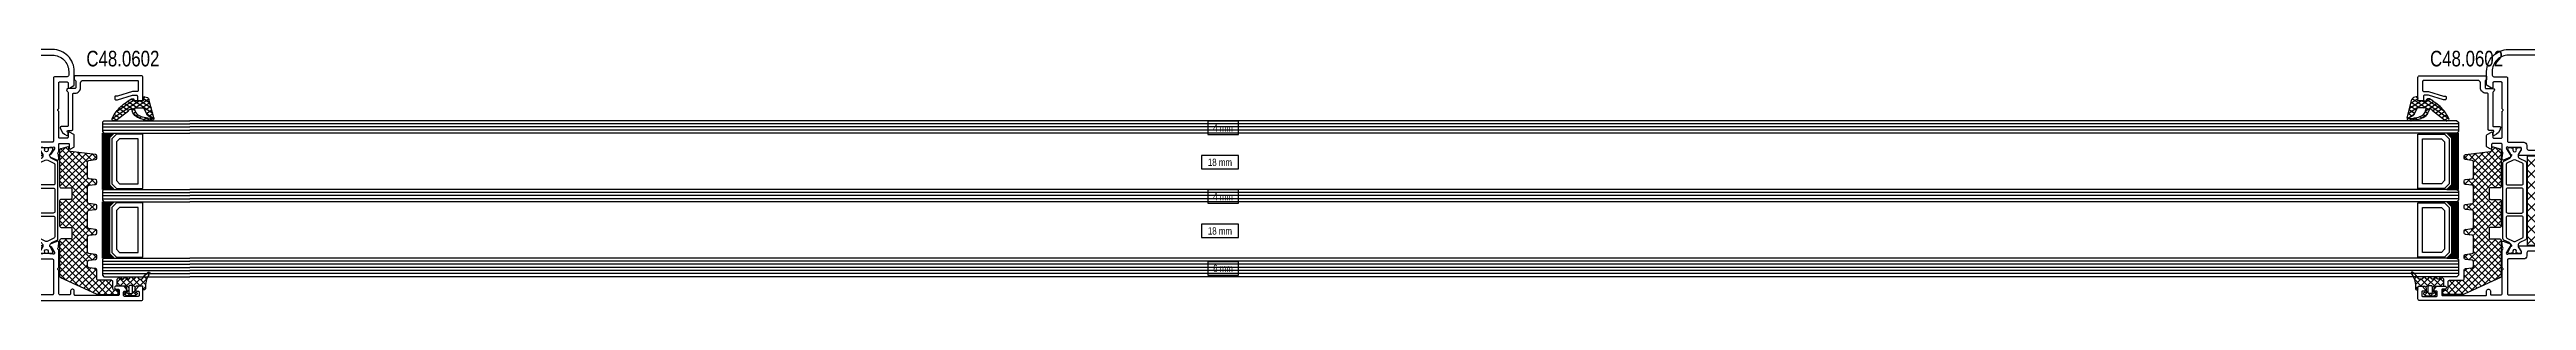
# Model space of a CAD drawing. Header units: millimetres. Extents: x -83618 to -12593, y -3271 to 55593.
# Drawn here: x -18281 to -17487, y -3264 to -3184 of the extents above; entities that cross this region are included whole.
import ezdxf
from ezdxf.enums import TextEntityAlignment as Align

# ---------------------------------------------------------------- set-up
doc = ezdxf.new("R2010")
doc.units = ezdxf.units.MM
doc.styles.add('ORGADATA', font='arial.ttf', dxfattribs={"oblique": 1})

# ---------------------------------------------------------------- blocks, each defined once
blk = doc.blocks.new('*U13')
at = {"color": 7, "linetype": 'Continuous'}
for p, q in [((3450.73484, 1821.648558), (3460.673223, 1831.586941)), ((3450.73484, 1825.184092), (3457.137689, 1831.586941)), ((3450.73484, 1828.719626), (3453.602155, 1831.586941)), ((3450.73484, 1828.237455), (3460.673223, 1818.299072)), ((3450.920888, 1818.299072), (3464.208757, 1831.586941)), ((3450.920888, 1831.586941), (3464.208757, 1818.299072)), ((3454.456422, 1818.299072), (3467.744291, 1831.586941)), ((3454.456422, 1831.586941), (3467.744291, 1818.299072)), ((3457.991956, 1818.299072), (3471.279825, 1831.586941)), ((3457.991956, 1831.586941), (3471.279825, 1818.299072)), ((3461.52749, 1818.299072), (3474.815359, 1831.586941)), ((3461.52749, 1831.586941), (3474.815359, 1818.299072)), ((3465.063024, 1818.299072), (3478.350893, 1831.586941)), ((3465.063024, 1831.586941), (3478.350893, 1818.299072)), ((3468.598558, 1831.586941), (3479.205159, 1820.98034)), ((3468.598558, 1818.299072), (3479.205159, 1828.905674)), ((3472.134091, 1831.586941), (3479.205159, 1824.515873)), ((3475.669625, 1831.586941), (3479.205159, 1828.051407)), ((3450.73484, 1824.701922), (3457.137689, 1818.299072)), ((3450.73484, 1821.166388), (3453.602155, 1818.299072)), ((3472.134091, 1818.299072), (3479.205159, 1825.37014)), ((3475.669625, 1818.299072), (3479.205159, 1821.834606)), ((3479.198088, 1818.292001), (3479.21223, 1818.306143))]:
    blk.add_line(p, q, dxfattribs=at)
blk = doc.blocks.new('ATN-W72-0202', base_point=(3432.97, 1788.53))
at = {"color": 1, "linetype": 'Continuous'}
for points in [[(3432.97, 1822.53), (3432.97, 1866.03, -0.414214), (3433.47, 1866.53), (3437.07, 1866.53, -0.414214), (3437.57, 1866.03), (3437.57, 1865.45517, -0.214783), (3437.401389, 1865.080762), (3436.468833, 1864.255355, -0.646385), (3435.97, 1864.48), (3435.97, 1865.03, 0.414269), (3435.669943, 1865.33), (3434.57, 1865.33, 0.414269), (3434.27, 1865.029943), (3434.27, 1860.63, 0.414214), (3434.57, 1860.33), (3435.67, 1860.33, 0.414246), (3435.97, 1860.630034), (3435.97, 1861.18, -0.64643), (3436.468862, 1861.40462), (3437.401389, 1860.579238, -0.214792), (3437.57, 1860.204812), (3437.57, 1857.93, -1.000041), (3436.57, 1857.930041), (3436.57, 1858.63, 0.414214), (3436.27, 1858.93), (3434.87, 1858.93, 0.414214), (3434.57, 1858.63), (3434.57, 1844.83, 0.414214), (3434.87, 1844.53), (3436.07, 1844.53, -0.414226), (3436.57, 1844.029979), (3436.57, 1843.83, -0.414233), (3436.069966, 1843.33), (3435.07, 1843.33, 0.414238), (3434.77, 1843.029975), (3434.77, 1840.03, 0.414222), (3435.270014, 1839.53), (3442.604315, 1839.53, -0.198912), (3442.745736, 1839.471421), (3442.928579, 1839.288579, 0.414294), (3443.21146, 1839.288618), (3443.394264, 1839.471421, -0.198949), (3443.535714, 1839.53), (3449.175222, 1839.53, 0.385731), (3449.914778, 1839.329331, -0.264652), (3450.160742, 1839.49543), (3451.651772, 1839.60974, -0.548668), (3451.955477, 1839.204945), (3451.120032, 1836.984158, -0.176365), (3450.986403, 1836.828362), (3450.538005, 1836.575867, -0.57735), (3450.239884, 1836.752287), (3450.241746, 1836.925482, 0.268018), (3450.14357, 1837.099779), (3448.377364, 1838.144974, 0.065553), (3448.305325, 1838.175724), (3448.150756, 1838.218926, 0.6885), (3447.81719, 1837.768485, -0.174289), (3447.97, 1837.482786), (3447.97, 1833.63, 0.41423), (3448.270017, 1833.33), (3448.485923, 1833.33, 0.06843), (3448.566895, 1833.341134, 0.06843), (3448.641856, 1833.373709), (3450.166061, 1834.30087, -0.585007), (3450.47, 1834.13), (3450.47, 1818.53, -0.585049), (3450.16604, 1818.359143), (3448.641831, 1819.286306, 0.137524), (3448.485871, 1819.33), (3448.27, 1819.33, 0.414284), (3447.97, 1819.029927), (3447.97, 1815.177214, -0.220161), (3447.810446, 1814.880438, 0.688567), (3448.16322, 1814.444851), (3448.315736, 1814.49468, 0.065609), (3448.386433, 1814.528553), (3450.105795, 1815.64909, 0.267949), (3450.196303, 1815.827438), (3450.186958, 1816.000391, -0.57738), (3450.477192, 1816.189522), (3450.936107, 1815.956631, -0.176327), (3451.076304, 1815.806775), (3452.006965, 1813.624128, -0.548664), (3451.72098, 1813.206629), (3450.226443, 1813.256391, -0.264651), (3449.973531, 1813.411705, 0.421506), (3449.175222, 1813.13), (3448.17, 1813.13, 0.414278), (3447.97, 1812.929956), (3447.97, 1812.53, -0.414254), (3447.769973, 1812.33), (3447.37, 1812.33, -0.414242), (3447.17, 1812.53002), (3447.17, 1812.93, 0.414214), (3446.97, 1813.13), (3443.577107, 1813.13, -0.198938), (3443.364954, 1813.217889), (3443.211421, 1813.371421, 0.414274), (3442.928549, 1813.371392), (3442.775025, 1813.217868, -0.198912), (3442.562893, 1813.13), (3439.27, 1813.13, -0.414222), (3438.27, 1814.130029), (3438.27, 1821.23, 0.414232), (3437.969981, 1821.53), (3433.97, 1821.53, -0.414223), (3432.97, 1822.53)], [(3513.37, 1837.53), (3513.37, 1789.03, -0.414233), (3512.869966, 1788.53), (3509.17, 1788.53, -0.414248), (3508.67, 1789.030059), (3508.67, 1789.60483, -0.214804), (3508.838642, 1789.979265), (3509.771167, 1790.804645, -0.646406), (3510.27, 1790.579982), (3510.27, 1790.03, 0.414214), (3510.57, 1789.73), (3511.67, 1789.73, 0.414214), (3511.97, 1790.03), (3511.97, 1794.43, 0.414214), (3511.67, 1794.73), (3510.57, 1794.73, 0.414256), (3510.27, 1794.429957), (3510.27, 1793.88, -0.646401), (3509.771156, 1793.655364), (3508.838611, 1794.480762, -0.214804), (3508.67, 1794.855212), (3508.67, 1797.13, -1.000018), (3509.67, 1797.129982), (3509.67, 1796.43, 0.41423), (3509.970017, 1796.13), (3511.37, 1796.13, 0.414214), (3511.67, 1796.43), (3511.67, 1810.03, 0.414214), (3511.17, 1810.53), (3507.07, 1810.53, 0.414214), (3506.77, 1810.23), (3506.77, 1806.33, -0.414263), (3506.469949, 1806.03), (3502.944942, 1806.03, -0.359071), (3502.650447, 1806.272793), (3502.475512, 1807.172757, -0.471658), (3502.770027, 1807.53), (3504.67, 1807.53, 0.414246), (3504.97, 1807.830033), (3504.97, 1810.23, 0.414244), (3504.669969, 1810.53), (3500.97, 1810.53, -0.414225), (3500.47, 1811.030019), (3500.47, 1812.83, 0.414248), (3500.169965, 1813.13), (3495.135685, 1813.13, -0.198944), (3494.994247, 1813.188596), (3494.811421, 1813.371421, 0.414284), (3494.528545, 1813.371387), (3494.345736, 1813.188579, -0.198912), (3494.204315, 1813.13), (3489.77, 1813.13, 0.41425), (3489.47, 1812.829963), (3489.47, 1811.03, -0.414214), (3488.97, 1810.53), (3485.27, 1810.53, 0.414239), (3484.97, 1810.229974), (3484.97, 1807.83, 0.414214), (3485.27, 1807.53), (3487.17, 1807.53, -0.471685), (3487.464478, 1807.172705), (3487.289546, 1806.272757, -0.359037), (3486.995058, 1806.03), (3483.57, 1806.03, -0.414214), (3483.27, 1806.33), (3483.27, 1812.83, 0.414231), (3482.969982, 1813.13), (3480.764778, 1813.13, 0.367525), (3479.994462, 1813.372174, -0.264651), (3479.744854, 1813.211604), (3478.251645, 1813.130586, -0.548619), (3477.95703, 1813.542014), (3478.841829, 1815.743652, -0.17635), (3478.978885, 1815.89642), (3479.43282, 1816.138856, -0.577416), (3479.726929, 1815.955789), (3479.721205, 1815.782719, 0.267949), (3479.815425, 1815.606303), (3481.557916, 1814.521937, 0.065606), (3481.629312, 1814.489569), (3481.782818, 1814.442947, 0.68856), (3482.126325, 1814.885877), (3482.07, 1814.953607, -0.213422), (3481.97, 1815.177214), (3481.97, 1819.03, 0.414268), (3481.669945, 1819.33), (3481.454077, 1819.33, 0.137513), (3481.298136, 1819.286285), (3479.773939, 1818.35913, -0.585007), (3479.47, 1818.53), (3479.47, 1834.13, -0.585007), (3479.773939, 1834.30087), (3481.298169, 1833.373694, 0.137531), (3481.454137, 1833.33), (3481.67, 1833.33, 0.414246), (3481.97, 1833.630033), (3481.97, 1837.482786, -0.213422), (3482.07, 1837.706393), (3482.125601, 1837.772939, 0.688557), (3481.784149, 1838.217454), (3481.630394, 1838.171559, 0.065557), (3481.558902, 1838.139547), (3479.811252, 1837.063546, 0.267949), (3479.716189, 1836.887583), (3479.721085, 1836.714447, -0.57735), (3479.426102, 1836.53283), (3478.973309, 1836.77745, -0.176338), (3478.837005, 1836.930872), (3477.962763, 1839.136709, -0.548662), (3478.259385, 1839.546719), (3479.752149, 1839.458555, -0.264675), (3480.000998, 1839.296767, 0.199477), (3480.764804, 1839.529992), (3482.97, 1839.53, 0.414248), (3483.27, 1839.830035), (3483.27, 1842.63, 0.414214), (3482.97, 1842.93), (3481.77, 1842.93, -0.577364), (3481.510199, 1843.380011), (3482.087543, 1844.38, -0.267981), (3482.347386, 1844.53), (3485.86171, 1844.53, -0.267963), (3486.121525, 1844.379987), (3486.929808, 1842.98, -0.577377), (3486.669976, 1842.53), (3485.27, 1842.53, 0.414225), (3484.97, 1842.229989), (3484.97, 1839.83, 0.414224), (3485.27001, 1839.53), (3493.504315, 1839.53, -0.198912), (3493.645736, 1839.471421), (3493.828579, 1839.288579, 0.414251), (3494.111439, 1839.288597), (3494.294264, 1839.471421, -0.198958), (3494.435721, 1839.53), (3502.67, 1839.53, 0.414246), (3502.97, 1839.830034), (3502.97, 1842.23, 0.414214), (3502.67, 1842.53), (3501.27, 1842.53, -0.57735), (3501.010192, 1842.98), (3501.818483, 1844.38, -0.267949), (3502.07829, 1844.53), (3506.37, 1844.53, -0.414214), (3513.37, 1837.53)], [(3484.97, 1814.329974), (3484.97, 1812.53, 0.414214), (3485.27, 1812.23), (3487.67, 1812.23, 0.414233), (3487.97, 1812.53002), (3487.97, 1814.33, -0.41423), (3488.470028, 1814.83), (3501.47, 1814.83, -0.41423), (3501.97, 1814.329973), (3501.97, 1812.53, 0.414244), (3502.270031, 1812.23), (3511.27, 1812.23, 0.414246), (3511.57, 1812.530033), (3511.57, 1837.53, 0.414214), (3506.37, 1842.73), (3505.17, 1842.73, 0.414214), (3504.67, 1842.23), (3504.67, 1838.33, -0.414214), (3504.17, 1837.83), (3483.97, 1837.83, 0.414214), (3483.67, 1837.53), (3483.67, 1832.63, -0.414221), (3482.669973, 1831.63), (3481.67, 1831.63, 0.414214), (3481.17, 1831.13), (3481.17, 1821.53, 0.414214), (3481.67, 1821.03), (3482.67, 1821.03, -0.414224), (3483.67, 1820.029964), (3483.67, 1815.13, 0.414214), (3483.97, 1814.83), (3484.47, 1814.83, -0.414229), (3484.97, 1814.329974)], [(3448.623549, 1831.483557, 0.198915), (3448.269989, 1831.63), (3447.27, 1831.63, -0.414214), (3446.27, 1832.63), (3446.27, 1837.53, 0.414246), (3445.969967, 1837.83), (3435.07, 1837.83, 0.414234), (3434.77, 1837.529979), (3434.77, 1823.43, 0.414214), (3435.07, 1823.13), (3438.87, 1823.13, -0.414214), (3439.87, 1822.13), (3439.87, 1815.13, 0.414214), (3440.17, 1814.83), (3445.97, 1814.83, 0.414214), (3446.27, 1815.13), (3446.27, 1820.03, -0.414214), (3447.27, 1821.03), (3448.27, 1821.03, 0.414214), (3448.77, 1821.53), (3448.77, 1831.13, 0.198915), (3448.623549, 1831.483557)]]:
    blk.add_lwpolyline(points, format="xyb", close=True, dxfattribs=at)
at = {"color": 4, "linetype": 'Continuous'}
for points in [[(3452.779172, 1839.286941), (3477.163207, 1839.286941, -0.286745), (3477.612604, 1839.006127), (3478.445435, 1837.29857, 0.286762), (3479.344292, 1836.736941), (3479.585357, 1836.736941, 0.131652), (3479.735357, 1836.777134), (3481.264779, 1837.660146, -0.131696), (3481.364814, 1837.686941), (3481.57119, 1837.686941, -0.414275), (3481.97119, 1837.286857), (3481.97119, 1836.786941, -0.414248), (3481.871178, 1836.686941), (3481.87119, 1836.311941, -0.414254), (3481.671162, 1836.111941), (3481.559383, 1836.111941, -0.109552), (3481.474835, 1836.130691, 1.569922), (3481.474835, 1835.043191, -0.109552), (3481.559383, 1835.061941), (3481.67119, 1835.061941, -0.414289), (3481.87119, 1834.86189), (3481.87119, 1834.486941, -0.414257), (3481.97119, 1834.386926), (3481.97119, 1833.886941, -0.414214), (3481.57119, 1833.486941), (3481.364779, 1833.486941, -0.131669), (3481.264769, 1833.513742), (3479.735357, 1834.396749, 0.13168), (3479.585324, 1834.436941), (3479.346059, 1834.436941, 0.286749), (3478.447259, 1833.875301), (3477.565661, 1832.067756, -0.286745), (3477.116264, 1831.786941), (3452.826116, 1831.786941, -0.286758), (3452.376708, 1832.067777), (3451.495114, 1833.875312, 0.286755), (3450.596285, 1834.436941), (3450.357023, 1834.436941, 0.131652), (3450.207023, 1834.396749), (3448.6776, 1833.513736, -0.131678), (3448.57758, 1833.486941), (3448.37119, 1833.486941, -0.414238), (3447.97119, 1833.886975), (3447.97119, 1834.386941, -0.414244), (3448.0712, 1834.486941), (3448.07119, 1834.861941, -0.41428), (3448.271235, 1835.061941), (3448.382996, 1835.061941, -0.109621), (3448.467593, 1835.043168, 1.569922), (3448.467495, 1836.130668, -0.109552), (3448.382942, 1836.111941), (3448.27119, 1836.111941, -0.414259), (3448.07119, 1836.311972), (3448.07119, 1836.686941, -0.198933), (3448.000473, 1836.716236, -0.198933), (3447.97119, 1836.786957), (3447.97119, 1837.286941, -0.414259), (3448.371251, 1837.686941), (3448.5776, 1837.686941, -0.131652), (3448.6776, 1837.660146), (3450.207023, 1836.777134, 0.131696), (3450.357075, 1836.736941), (3450.59815, 1836.736941, 0.286761), (3451.49697, 1837.298623), (3452.329775, 1839.006127, -0.286745), (3452.779172, 1839.286941)], [(3451.886416, 1835.585065, 0.113936), (3451.987622, 1835.146694), (3453.001581, 1833.067769, 0.286753), (3453.450985, 1832.786941), (3459.47119, 1832.786941, 0.414214), (3459.97119, 1833.286941), (3459.97119, 1837.786927, 0.414222), (3459.47119, 1838.286941), (3453.404077, 1838.286941, 0.286765), (3452.954645, 1838.006127), (3451.987622, 1836.023436, 0.113936), (3451.886416, 1835.585065)], [(3468.97119, 1833.286962), (3468.97119, 1837.786941, 0.414226), (3468.471168, 1838.286941), (3461.47119, 1838.286941, 0.414214), (3460.97119, 1837.786941), (3460.97119, 1833.286941, 0.414232), (3461.471222, 1832.786941), (3468.47119, 1832.786941, 0.414226), (3468.97119, 1833.286962)], [(3470.117636, 1838.140495, 0.098491), (3470.00925, 1837.978283, 0.098491), (3469.97119, 1837.786941), (3469.97119, 1833.286941, 0.414214), (3470.47119, 1832.786941), (3476.491376, 1832.786941, 0.286755), (3476.940791, 1833.067756), (3477.954757, 1835.146694, 0.230868), (3477.954757, 1836.023436), (3476.987743, 1838.00611, 0.286756), (3476.538337, 1838.286941), (3470.47119, 1838.286941, 0.198912), (3470.117636, 1838.140495)], [(3475.32, 1806.899072), (3462.631977, 1806.899072, -0.026186), (3462.579713, 1806.901811), (3456.813207, 1807.507895, -0.185339), (3455.855282, 1807.995982, -0.185339), (3455.47, 1808.999678), (3455.47, 1812.449072, 0.414229), (3454.469947, 1813.449072), (3453.700525, 1813.449072, -0.244698), (3452.881373, 1813.875496), (3451.543721, 1815.78586, 0.244704), (3451.134135, 1815.999072), (3450.276217, 1815.999072), (3448.700384, 1815.089265, -0.131652), (3448.550384, 1815.049072), (3448.37, 1815.049072, -0.414229), (3447.97, 1815.449093), (3447.97, 1816.049072), (3448.07, 1816.049072), (3448.07, 1816.474072, -0.608223), (3448.306541, 1816.59659, -0.272996), (3448.458466, 1816.609072, 1.595433), (3448.458466, 1817.689072, -0.272995), (3448.306541, 1817.701554, -0.608287), (3448.07, 1817.8241), (3448.07, 1818.249072), (3447.97, 1818.249072), (3447.97, 1818.849072, -0.414235), (3448.370028, 1819.249072), (3448.550384, 1819.249072, -0.131652), (3448.700384, 1819.20888), (3450.593205, 1818.11606, 0.131652), (3450.843205, 1818.049072), (3479.096795, 1818.049072, 0.131652), (3479.346795, 1818.11606), (3481.239615, 1819.20888, -0.131693), (3481.389663, 1819.249072), (3481.57, 1819.249072, -0.414238), (3481.97, 1818.849038), (3481.97, 1818.249072), (3481.87, 1818.249072), (3481.87, 1817.824072, -0.608223), (3481.633458, 1817.701554, -0.272995), (3481.481534, 1817.689072, 1.595433), (3481.481534, 1816.609072, -0.272995), (3481.633458, 1816.59659, -0.608289), (3481.87, 1816.474044), (3481.87, 1816.049072), (3481.97, 1816.049072), (3481.97, 1815.449072, -0.414235), (3481.569971, 1815.049072), (3481.389615, 1815.049072, -0.131701), (3481.239565, 1815.089293), (3479.663782, 1815.999072), (3478.805854, 1815.999072, 0.244721), (3478.396254, 1815.785826), (3476.910424, 1813.663841, 0.153915), (3476.82, 1813.377052), (3476.82, 1808.399072, -0.414218), (3475.32, 1806.899072)], [(3455.884198, 1813.863301, -0.198915), (3456.47, 1812.449072), (3456.47, 1808.999678, 0.383864), (3456.917735, 1808.502417), (3462.658181, 1807.899072), (3463.07, 1807.899072, 0.414214), (3464.57, 1809.399072), (3464.57, 1815.549072, 0.414214), (3463.07, 1817.049072), (3454.246696, 1817.049072, 0.043664), (3454.073037, 1817.033878), (3453.676304, 1816.963923, 0.548619), (3453.0308, 1815.405539), (3453.40194, 1814.875496, 0.244709), (3454.22113, 1814.449072), (3454.47, 1814.449072, -0.198915), (3455.884198, 1813.863301)], [(3475.780474, 1817.045266, 0.021824), (3475.693303, 1817.049072), (3466.870027, 1817.049072, 0.414219), (3465.37, 1815.549072), (3465.37, 1809.399072, 0.414214), (3466.87, 1807.899072), (3475.32, 1807.899072, 0.414214), (3475.82, 1808.399072), (3475.82, 1813.377019, -0.15392), (3476.091272, 1814.237417), (3476.909159, 1815.405482, 0.548641), (3476.263695, 1816.963923), (3475.866982, 1817.033875, 0.021824), (3475.780474, 1817.045266)]]:
    blk.add_lwpolyline(points, format="xyb", close=True, dxfattribs=at)
at = {"color": 7, "linetype": 'Continuous'}
blk.add_lwpolyline([(3479.205159, 1831.586941), (3450.73484, 1831.586941), (3450.73484, 1818.299072), (3479.205159, 1818.299072), (3479.205159, 1831.586941)], close=True, dxfattribs=at)
at = {"color": 7}
blk.add_blockref('*U13', (0, 0), dxfattribs=at)
blk = doc.blocks.new('*U20')
at = {"color": 3, "linetype": 'Continuous'}
for p, q in [((2413.38, 1118.497931), (2413.732069, 1118.85)), ((2413.38, 1116.37661), (2414.78, 1117.77661)), ((2413.38, 1117.372632), (2417.966, 1112.786632)), ((2413.38, 1114.25529), (2416.24871, 1117.124)), ((2413.38, 1115.251312), (2428.581312, 1100.05)), ((2413.38, 1113.129991), (2426.459991, 1100.05)), ((2413.419168, 1112.173138), (2417.95817, 1116.71214)), ((2414.023952, 1118.85), (2414.78, 1118.093952)), ((2414.051322, 1110.683971), (2417.966, 1114.598649)), ((2414.725933, 1109.237262), (2417.966, 1112.477329)), ((2415.400545, 1107.790553), (2419.559991, 1111.95)), ((2415.749952, 1117.124), (2417.966, 1114.907952)), ((2416.075156, 1106.343844), (2421.542456, 1111.811144)), ((2418.802632, 1111.95), (2430.702142, 1100.05049)), ((2420.923952, 1111.95), (2421.738627, 1111.135325)), ((2424.50886, 1110.534907), (2425.901513, 1111.927561)), ((2425.166593, 1111.95), (2426.336687, 1110.779906)), ((2432.443416, 1109.984182), (2434.176241, 1111.717008)), ((2433.651875, 1111.95), (2434.271239, 1111.330635)), ((2440.377972, 1109.433457), (2442.271742, 1111.327227)), ((2440.607099, 1111.358737), (2442.49237, 1109.473466)), ((2448.599089, 1111.290613), (2449.258476, 1111.95)), ((2448.712967, 1111.73815), (2450.426922, 1110.024195)), ((2456.533645, 1110.739888), (2457.743758, 1111.95)), ((2457.001145, 1111.935253), (2458.361474, 1110.574924)), ((2414.354178, 1110.034493), (2424.338671, 1100.05)), ((2416.207658, 1106.059693), (2422.217351, 1100.05)), ((2416.749767, 1104.897135), (2421.874129, 1110.021497)), ((2417.424379, 1103.450426), (2422.923952, 1108.95)), ((2418.09899, 1102.003718), (2426.39396, 1110.298687)), ((2418.773602, 1100.557009), (2427.166593, 1108.95)), ((2420.387913, 1100.05), (2429.287913, 1108.95)), ((2422.509234, 1100.05), (2431.409234, 1108.95)), ((2423.921864, 1108.952088), (2431.18, 1101.693952)), ((2424.503702, 1110.491571), (2431.26556, 1103.729713)), ((2424.630554, 1100.05), (2434.445661, 1109.865106)), ((2426.751875, 1100.05), (2435.651875, 1108.95)), ((2428.166593, 1108.95), (2433.166593, 1103.95)), ((2430.287913, 1108.95), (2439.187913, 1100.05)), ((2432.245945, 1109.113289), (2441.309234, 1100.05)), ((2432.5554, 1110.925154), (2443.428223, 1100.052331)), ((2432.773195, 1103.95), (2437.773195, 1108.95)), ((2434.740736, 1103.796221), (2439.894855, 1108.95034)), ((2434.88, 1101.814164), (2442.497361, 1109.431526)), ((2435.253439, 1100.066283), (2444.137156, 1108.95)), ((2436.651875, 1108.95), (2443.88, 1101.721875)), ((2437.358476, 1100.05), (2446.258476, 1108.95)), ((2438.773195, 1108.95), (2443.9771, 1103.746094)), ((2439.479797, 1100.05), (2450.323443, 1110.893647)), ((2440.381491, 1109.463024), (2445.894515, 1103.95)), ((2443.015836, 1108.95), (2451.915836, 1100.05)), ((2445.137156, 1108.95), (2454.037156, 1100.05)), ((2445.501117, 1103.95), (2450.646402, 1109.095285)), ((2447.258476, 1108.95), (2456.158476, 1100.05)), ((2447.454135, 1103.781697), (2452.622437, 1108.95)), ((2447.58, 1101.786242), (2454.743758, 1108.95)), ((2447.976011, 1100.060933), (2458.375144, 1110.460066)), ((2448.433189, 1109.896607), (2458.279797, 1100.05)), ((2450.086398, 1100.05), (2458.600763, 1108.564365)), ((2451.501117, 1108.95), (2460.067841, 1100.383276)), ((2452.207719, 1100.05), (2458.826382, 1106.668663)), ((2453.622437, 1108.95), (2459.26246, 1103.309978)), ((2454.329039, 1100.05), (2459.052001, 1104.772962)), ((2455.743758, 1108.95), (2458.934631, 1105.759126)), ((2456.484887, 1110.330191), (2458.648053, 1108.167025)), ((2418.061138, 1102.084893), (2420.09603, 1100.05)), ((2428.873195, 1100.05), (2431.18, 1102.356805)), ((2434.88, 1102.236593), (2437.066593, 1100.05)), ((2441.601117, 1100.05), (2443.88, 1102.328883)), ((2447.58, 1102.264515), (2449.794515, 1100.05)), ((2456.450359, 1100.05), (2459.494865, 1103.094506)), ((2458.57168, 1100.05), (2460.495645, 1101.973965)), ((2459.461059, 1103.111378), (2460.517375, 1102.055062))]:
    blk.add_line(p, q, dxfattribs=at)
blk = doc.blocks.new('ATN-W72-0911', base_point=(2413.38, 1100.05))
at = {"color": 3, "linetype": 'Continuous'}
blk.add_lwpolyline([(2433.753492, 1111.95, -0.379935), (2434.25, 1111.509091), (2434.502098, 1109.390909, 0.379928), (2434.998594, 1108.95), (2439.876413, 1108.95, 0.37993), (2440.372909, 1109.390912), (2440.624992, 1111.509088, -0.37993), (2441.121488, 1111.95), (2441.753602, 1111.95, -0.379928), (2442.250098, 1111.509091), (2442.502195, 1109.390909, 0.379928), (2442.998691, 1108.95), (2447.876511, 1108.95, 0.37993), (2448.373007, 1109.390912), (2448.625089, 1111.509088, -0.379948), (2449.121618, 1111.95), (2449.753699, 1111.95, -0.37994), (2450.250198, 1111.50907), (2450.502293, 1109.390909, 0.379945), (2450.998818, 1108.95), (2455.876608, 1108.95, 0.379937), (2456.373106, 1109.390925), (2456.625187, 1111.509088, -0.379944), (2457.121708, 1111.95), (2457.753797, 1111.95, -0.379945), (2458.250297, 1111.509062), (2459.204586, 1103.490909, 0.379935), (2459.701093, 1103.05), (2460.393, 1103.05, -0.493178), (2460.68277, 1102.672324), (2460.079419, 1100.42059, -0.339454), (2459.596457, 1100.05), (2448.08, 1100.05, -0.414226), (2447.58, 1100.550021), (2447.58, 1103.45, 0.414214), (2447.08, 1103.95), (2444.38, 1103.95, 0.414223), (2443.88, 1103.449984), (2443.88, 1100.55, -0.414214), (2443.38, 1100.05), (2435.38, 1100.05, -0.414223), (2434.88, 1100.550015), (2434.88, 1103.45, 0.41424), (2434.379954, 1103.95), (2431.68, 1103.95, 0.414232), (2431.18, 1103.449968), (2431.18, 1100.55, -0.414214), (2430.68, 1100.05), (2419.328559, 1100.05, -0.291473), (2418.875405, 1100.338691), (2413.567384, 1111.721778, -0.10952), (2413.38, 1112.567034), (2413.38, 1118.55, -0.414267), (2413.680054, 1118.85), (2414.48, 1118.85, -0.414227), (2414.78, 1118.549987), (2414.78, 1117.624, 0.414214), (2415.28, 1117.124), (2417.466, 1117.124, -0.414214), (2417.966, 1116.624), (2417.966, 1112.45, 0.414238), (2418.466041, 1111.95), (2421.196659, 1111.95, -0.3792), (2421.693003, 1111.510355), (2421.951, 1109.389618, 0.379193), (2422.447356, 1108.95), (2423.876217, 1108.95, 0.37993), (2424.372714, 1109.390912), (2424.624796, 1111.509088, -0.379944), (2425.121316, 1111.95), (2425.753406, 1111.95, -0.379928), (2426.249902, 1111.509091), (2426.502, 1109.390909, 0.379947), (2426.998529, 1108.95), (2431.876315, 1108.95, 0.37993), (2432.372811, 1109.390912), (2432.624894, 1111.509088, -0.379945), (2433.121416, 1111.95), (2433.753492, 1111.95)], format="xyb", close=True, dxfattribs=at)
at = {"color": 7}
blk.add_blockref('*U20', (0, 0), dxfattribs=at)
blk = doc.blocks.new('ATN-C48-0602', base_point=(2573.81, 1322.63))
at = {"color": 1, "linetype": 'Continuous'}
blk.add_lwpolyline([(2585.61, 1340.13, -0.414247), (2585.31, 1340.430034), (2585.31, 1340.878886, -0.074332), (2585.323115, 1340.966619), (2586.796891, 1345.787124, 0.074313), (2586.81, 1345.874835), (2586.81, 1347.03, 0.414214), (2586.51, 1347.33), (2585.31, 1347.33, -0.414282), (2585.01, 1347.63007), (2585.01, 1348.83, -0.414214), (2585.31, 1349.13), (2592.51, 1349.13, -0.414233), (2593.01, 1348.629967), (2593.01, 1327.43, -0.414246), (2592.709967, 1327.13), (2591.91, 1327.13, -0.365977), (2591.614196, 1327.38, 0.365977), (2591.318392, 1327.63), (2589.21, 1327.63, 0.414234), (2588.91, 1327.32998), (2588.91, 1325.13, -0.824186), (2587.946475, 1324.94253, 0.305636), (2587.668325, 1325.13), (2577.01, 1325.13, 0.414272), (2576.71, 1324.829941), (2576.71, 1322.93, -0.475789), (2576.348762, 1322.636317, -0.247326), (2573.833145, 1324.714452, -0.535389), (2574.110014, 1325.13), (2574.690385, 1325.13, -0.267949), (2574.950192, 1324.98, 0.767327), (2575.51, 1325.13), (2575.51, 1326.33, -0.414228), (2575.810015, 1326.63), (2587.11, 1326.63, 0.414253), (2587.41, 1326.930041), (2587.41, 1327.33, -0.41422), (2589.210042, 1329.13), (2590.71, 1329.13, 0.414219), (2591.51, 1329.930014), (2591.51, 1347.33, 0.414241), (2591.209972, 1347.63), (2588.31, 1347.63, 0.414214), (2588.01, 1347.33), (2588.01, 1345.874835, -0.074313), (2587.996891, 1345.787124), (2586.523105, 1340.966586, 0.074337), (2586.51, 1340.878846), (2586.51, 1340.43, -0.414253), (2586.20996, 1340.13), (2585.61, 1340.13)], format="xyb", close=True, dxfattribs=at)
blk = doc.blocks.new('*U22')
at = {"color": 3, "linetype": 'Continuous'}
for p, q in [((4312.298521, 2840.113045), (4313.849942, 2841.664465)), ((4313.190256, 2841.695807), (4315.53585, 2839.350214)), ((4312.230089, 2840.534653), (4313.619444, 2839.145299)), ((4312.774461, 2838.467664), (4313.581898, 2839.275101)), ((4313.123109, 2837.520313), (4315.443133, 2835.200289)), ((4313.419944, 2836.991826), (4314.147681, 2837.719564)), ((4314.414622, 2835.865184), (4315.125226, 2836.575788)), ((4314.441978, 2840.135181), (4315.653284, 2841.346487)), ((4315.662526, 2841.344857), (4322.634922, 2834.372461)), ((4315.720204, 2839.292087), (4317.456627, 2841.028509)), ((4315.739268, 2835.06851), (4316.524618, 2835.85386)), ((4317.018792, 2835.745951), (4318.370715, 2834.394028)), ((4317.093622, 2833.5498), (4318.436832, 2832.20659)), ((4317.333009, 2838.783571), (4319.259969, 2840.710531)), ((4317.440659, 2834.64858), (4318.335959, 2835.543881)), ((4318.237966, 2840.890738), (4321.922665, 2837.206039)), ((4318.335959, 2835.543881), (4322.837742, 2840.045664)), ((4318.370715, 2834.394028), (4320.5175, 2832.247242)), ((4318.398197, 2833.484798), (4321.922665, 2837.009266)), ((4318.460435, 2831.425716), (4322.405683, 2835.370964)), ((4318.505955, 2837.835197), (4321.063311, 2840.392553)), ((4318.505955, 2836.380108), (4321.616654, 2833.269409)), ((4320.813406, 2840.436618), (4323.005276, 2838.244749)), ((4323.138498, 2838.225099), (4323.760468, 2838.847069)), ((4312.50332, 2829.654821), (4313.726973, 2828.431168)), ((4313.180311, 2828.266912), (4318.398197, 2833.484798)), ((4313.650619, 2830.628843), (4315.274752, 2829.004709)), ((4314.797979, 2831.602803), (4316.720306, 2829.680476)), ((4315.945339, 2832.576763), (4318.072337, 2830.449766)), ((4316.709716, 2829.674997), (4318.460435, 2831.425716)), ((4318.436832, 2832.20659), (4319.336783, 2831.30664))]:
    blk.add_line(p, q, dxfattribs=at)
blk = doc.blocks.new('ATN-FRK-192', base_point=(4321.922628, 2838.2))
at = {"color": 3, "linetype": 'Continuous'}
for points in [[(4316.710778, 2834.784025, -0.283705), (4312.819839, 2838.310784), (4312.277256, 2840.18656, -0.555068), (4313.638378, 2841.701769), (4322.533137, 2840.133383, -0.364016), (4323.772665, 2838.655931), (4323.772665, 2838.594889, -0.457932), (4323.314106, 2838.199198), (4322.381031, 2838.336821, 0.457809), (4321.922665, 2837.94107), (4321.922665, 2835.896872, 0.315336), (4322.251719, 2835.427002), (4322.622392, 2835.292088, -0.553881), (4322.781503, 2834.545933, -0.073507), (4318.482012, 2830.711861, -0.073507), (4313.25717, 2828.285596, -0.811041), (4312.512327, 2829.662581), (4317.065303, 2833.527467, -0.182761), (4317.398489, 2833.646192, 0.921031), (4317.499208, 2834.637715), (4316.710778, 2834.784025)], [(4318.330757, 2835.715984, 0.21938), (4318.505955, 2836.096171), (4318.505955, 2838.047128, 0.327333), (4318.156308, 2838.523986), (4315.349789, 2839.408878, -0.147845), (4314.632829, 2839.898321), (4313.960882, 2840.732258, 0.819057), (4313.265141, 2840.370169), (4313.780459, 2838.58865, 0.290928), (4316.998423, 2835.74917), (4317.927891, 2835.602252, 0.21938), (4318.330757, 2835.715984)]]:
    blk.add_lwpolyline(points, format="xyb", close=True, dxfattribs=at)
at = {"color": 7}
blk.add_blockref('*U22', (0, 0), dxfattribs=at)
blk = doc.blocks.new('*U62')
at = {"color": 7, "linetype": 'Continuous'}
for p, q in [((1628.75, 60.599998), (1628.75, 60.589998)), ((1629.15, 60.599998), (1629.15, 60.199998)), ((1629.55, 60.599998), (1629.55, 59.799998)), ((1629.95, 60.599998), (1629.95, 59.399998)), ((1630.35, 60.599998), (1630.35, 42.599998)), ((1630.75, 60.599998), (1630.75, 42.599998)), ((1631.15, 60.599998), (1631.15, 42.599998)), ((1631.55, 60.599998), (1631.55, 42.599998)), ((1631.95, 60.599998), (1631.95, 42.599998)), ((1632.35, 60.599998), (1632.35, 42.599998)), ((1628.75, 42.609998), (1628.75, 42.599998)), ((1629.15, 42.999998), (1629.15, 42.599998)), ((1629.55, 43.399998), (1629.55, 42.599998)), ((1629.95, 43.799998), (1629.95, 42.599998))]:
    blk.add_line(p, q, dxfattribs=at)
blk = doc.blocks.new('*U63')
at = {"color": 7, "linetype": 'Continuous'}
for p, q in [((1628.75, 38.599998), (1628.75, 38.589998)), ((1629.15, 38.599998), (1629.15, 38.199998)), ((1629.55, 38.599998), (1629.55, 37.799998)), ((1629.95, 38.599998), (1629.95, 37.399998)), ((1630.35, 38.599998), (1630.35, 20.599998)), ((1630.75, 38.599998), (1630.75, 20.599998)), ((1631.15, 38.599998), (1631.15, 20.599998)), ((1631.55, 38.599998), (1631.55, 20.599998)), ((1631.95, 38.599998), (1631.95, 20.599998)), ((1632.35, 38.599998), (1632.35, 20.599998)), ((1628.75, 20.609998), (1628.75, 20.599998)), ((1629.15, 20.999998), (1629.15, 20.599998)), ((1629.55, 21.399998), (1629.55, 20.599998)), ((1629.95, 21.799998), (1629.95, 20.599998))]:
    blk.add_line(p, q, dxfattribs=at)
blk = doc.blocks.new('*U23')
at = {"color": 3, "linetype": 'Continuous'}
for p, q in [((3217.617909, 1699.498471), (3218.120388, 1700.00095)), ((3218.684536, 1698.443779), (3219.544865, 1699.304108)), ((3219.509119, 1699.31692), (3221.79, 1697.036039)), ((3219.59, 1697.227922), (3221.287919, 1698.925841)), ((3222.047359, 1698.9), (3222.8408, 1698.106559)), ((3218.790074, 1694.306676), (3219.363593, 1694.880195)), ((3218.885355, 1692.280636), (3221.84732, 1695.242601)), ((3219.048775, 1690.322736), (3222.326039, 1693.6)), ((3219.190433, 1691.150325), (3220.540758, 1689.8)), ((3219.374045, 1693.088033), (3221.79, 1690.672078)), ((3219.543627, 1695.039771), (3221.944603, 1692.638796)), ((3219.566131, 1695.082733), (3221.79, 1697.306602)), ((3219.59, 1697.114719), (3221.754067, 1694.950652)), ((3220.647359, 1689.8), (3221.79, 1690.942641)), ((3221.754067, 1694.950652), (3221.904719, 1694.8)), ((3221.84732, 1695.242601), (3222.178064, 1695.573345)), ((3222.583398, 1698.1), (3222.980484, 1698.497086)), ((3223.104719, 1693.6), (3224.452328, 1692.25239)), ((3223.326039, 1695.5), (3224.89, 1693.936039)), ((3223.526039, 1694.8), (3224.622238, 1695.896199)), ((3223.692383, 1692.845023), (3224.89, 1694.042641))]:
    blk.add_line(p, q, dxfattribs=at)
blk = doc.blocks.new('ATN-FRK-29-01', base_point=(3221.79, 1698.1))
at = {"color": 3, "linetype": 'Continuous'}
for points in [[(3218.91002, 1695.859985, -0.500027), (3218.91, 1696.34), (3219.47, 1696.76, 0.236086), (3219.59, 1697.000021), (3219.59, 1697.6, 0.245804), (3219.461046, 1697.846461, -0.072391), (3217.355796, 1699.812521, -0.875086), (3217.766665, 1700.242466, 0.158732), (3221.888837, 1698.9), (3222.49, 1698.9, -0.414214), (3222.99, 1698.4), (3222.99, 1698.3, -0.414214), (3222.79, 1698.1), (3222.09, 1698.1, 0.414247), (3221.79, 1697.799966), (3221.79, 1696.2, 0.198912), (3221.995025, 1695.705025, 0.198912), (3222.49, 1695.5), (3223.49, 1695.5, 0.414252), (3223.89, 1695.900052), (3223.89, 1696, -0.739611), (3224.438559, 1696.167983), (3224.821412, 1695.601487, -0.149682), (3224.89, 1695.37751), (3224.89, 1693.02249, -0.149682), (3224.821412, 1692.798513), (3224.438559, 1692.232017, -0.739611), (3223.89, 1692.4), (3223.89, 1692.5, 0.41426), (3223.489936, 1692.9), (3222.49, 1692.9, 0.41423), (3221.79, 1692.199961), (3221.79, 1690.1, -0.414247), (3221.489966, 1689.8), (3219.670814, 1689.8, -0.1944), (3219.531871, 1689.856143), (3218.881586, 1690.484214, -0.461671), (3218.91, 1690.94), (3219.47, 1691.36, 0.500018), (3219.469986, 1691.84001), (3218.91, 1692.26, -0.500041), (3218.910032, 1692.740024), (3219.47, 1693.16, 0.500022), (3219.469983, 1693.640013), (3218.91, 1694.06, -0.500019), (3218.910015, 1694.540011), (3219.47, 1694.96, 0.5), (3219.47, 1695.44), (3218.91002, 1695.859985)], [(3221.677885, 1694.712149, 0.198934), (3221.59, 1694.5), (3221.59, 1693.900014, 0.414227), (3221.89, 1693.6), (3223.89, 1693.6, 0.414214), (3224.19, 1693.9), (3224.19, 1694.5, 0.414214), (3223.89, 1694.8), (3221.890049, 1694.8, 0.198934), (3221.677885, 1694.712149)]]:
    blk.add_lwpolyline(points, format="xyb", close=True, dxfattribs=at)
at = {"color": 7}
blk.add_blockref('*U23', (0, 0), dxfattribs=at)
blk = doc.blocks.new('*U64')
at = {"color": 7, "linetype": 'Continuous'}
for p, q in [((877.5, 60.599998), (877.5, 42.599998)), ((877.9, 60.599998), (877.9, 42.599998)), ((878.3, 60.599998), (878.3, 42.599998)), ((878.7, 60.599998), (878.7, 42.599998)), ((879.1, 60.599998), (879.1, 42.599998)), ((879.5, 60.599998), (879.5, 42.599998)), ((879.9, 60.599998), (879.9, 59.249998)), ((880.3, 60.599998), (880.3, 59.649998)), ((880.7, 60.599998), (880.7, 60.049998)), ((881.1, 60.599998), (881.1, 60.449998)), ((879.9, 43.949998), (879.9, 42.599998)), ((880.3, 43.549998), (880.3, 42.599998)), ((880.7, 43.149998), (880.7, 42.599998)), ((881.1, 42.749998), (881.1, 42.599998))]:
    blk.add_line(p, q, dxfattribs=at)
blk = doc.blocks.new('*U65')
at = {"color": 7, "linetype": 'Continuous'}
for p, q in [((877.5, 38.599998), (877.5, 20.599998)), ((877.9, 38.599998), (877.9, 20.599998)), ((878.3, 38.599998), (878.3, 20.599998)), ((878.7, 38.599998), (878.7, 20.599998)), ((879.1, 38.599998), (879.1, 20.599998)), ((879.5, 38.599998), (879.5, 20.599998)), ((879.9, 38.599998), (879.9, 37.249998)), ((880.3, 38.599998), (880.3, 37.649998)), ((880.7, 38.599998), (880.7, 38.049998)), ((881.1, 38.599998), (881.1, 38.449998)), ((879.9, 21.949998), (879.9, 20.599998)), ((880.3, 21.549998), (880.3, 20.599998)), ((880.7, 21.149998), (880.7, 20.599998)), ((881.1, 20.749998), (881.1, 20.599998))]:
    blk.add_line(p, q, dxfattribs=at)

msp = doc.modelspace()

# ---------------------------------------------------------------- linework, layer by layer
at = {"color": 4, "linetype": 'Continuous'}
for p, q in [((-18263.36436, -3206.73865), (-18263.86436, -3207.23865)), ((-18263.86436, -3207.23865), (-18263.86436, -3210.23865)), ((-18263.86436, -3207.73865), (-18235.86436, -3207.73865)), ((-18263.86436, -3208.73865), (-18235.86436, -3208.73865)), ((-18263.86436, -3209.73865), (-18235.86436, -3209.73865)), ((-18263.86436, -3210.23865), (-18263.36436, -3210.73865)), ((-18263.36436, -3206.73865), (-18235.86436, -3206.73865)), ((-18263.36436, -3210.73865), (-18235.86436, -3210.73865)), ((-17536.86436, -3206.73865), (-18235.86436, -3206.73865)), ((-17536.86436, -3207.73865), (-18235.86436, -3207.73865)), ((-17536.86436, -3208.73865), (-18235.86436, -3208.73865)), ((-17536.86436, -3209.73865), (-18235.86436, -3209.73865)), ((-17536.86436, -3210.73865), (-18235.86436, -3210.73865)), ((-17509.36436, -3206.73865), (-17536.86436, -3206.73865)), ((-17508.86436, -3207.73865), (-17536.86436, -3207.73865)), ((-17508.86436, -3208.73865), (-17536.86436, -3208.73865)), ((-17508.86436, -3209.73865), (-17536.86436, -3209.73865)), ((-17509.36436, -3210.73865), (-17536.86436, -3210.73865)), ((-17509.36436, -3206.73865), (-17508.86436, -3207.23865)), ((-17508.86436, -3210.23865), (-17509.36436, -3210.73865)), ((-17508.86436, -3207.23865), (-17508.86436, -3210.23865)), ((-18263.36436, -3228.73865), (-18263.86436, -3229.23865)), ((-18263.86436, -3229.23865), (-18263.86436, -3232.23865)), ((-18263.86436, -3229.73865), (-18235.86436, -3229.73865)), ((-18263.36436, -3228.73865), (-18235.86436, -3228.73865)), ((-17536.86436, -3228.73865), (-18235.86436, -3228.73865)), ((-17536.86436, -3229.73865), (-18235.86436, -3229.73865)), ((-17509.36436, -3228.73865), (-17536.86436, -3228.73865)), ((-17508.86436, -3229.73865), (-17536.86436, -3229.73865)), ((-17509.36436, -3228.73865), (-17508.86436, -3229.23865)), ((-17508.86436, -3229.23865), (-17508.86436, -3232.23865)), ((-18263.86436, -3230.73865), (-18235.86436, -3230.73865)), ((-18263.86436, -3231.73865), (-18235.86436, -3231.73865)), ((-18263.86436, -3232.23865), (-18263.36436, -3232.73865)), ((-18263.36436, -3232.73865), (-18235.86436, -3232.73865)), ((-17536.86436, -3230.73865), (-18235.86436, -3230.73865)), ((-17536.86436, -3231.73865), (-18235.86436, -3231.73865)), ((-17536.86436, -3232.73865), (-18235.86436, -3232.73865)), ((-17508.86436, -3230.73865), (-17536.86436, -3230.73865)), ((-17508.86436, -3231.73865), (-17536.86436, -3231.73865)), ((-17509.36436, -3232.73865), (-17536.86436, -3232.73865)), ((-17508.86436, -3232.23865), (-17509.36436, -3232.73865)), ((-18263.36436, -3250.73865), (-18263.86436, -3251.23865)), ((-18263.86436, -3251.23865), (-18263.86436, -3256.23865)), ((-18263.86436, -3251.73865), (-18235.86436, -3251.73865)), ((-18263.86436, -3252.73865), (-18235.86436, -3252.73865)), ((-18263.86436, -3253.73865), (-18235.86436, -3253.73865)), ((-18263.36436, -3250.73865), (-18235.86436, -3250.73865)), ((-17536.86436, -3250.73865), (-18235.86436, -3250.73865)), ((-17536.86436, -3251.73865), (-18235.86436, -3251.73865)), ((-17536.86436, -3252.73865), (-18235.86436, -3252.73865)), ((-17536.86436, -3253.73865), (-18235.86436, -3253.73865)), ((-17509.36436, -3250.73865), (-17536.86436, -3250.73865)), ((-17508.86436, -3251.73865), (-17536.86436, -3251.73865)), ((-17508.86436, -3252.73865), (-17536.86436, -3252.73865)), ((-17508.86436, -3253.73865), (-17536.86436, -3253.73865)), ((-17509.36436, -3250.73865), (-17508.86436, -3251.23865)), ((-17508.86436, -3251.23865), (-17508.86436, -3256.23865)), ((-18263.86436, -3254.73865), (-18235.86436, -3254.73865)), ((-18263.86436, -3255.73865), (-18235.86436, -3255.73865)), ((-18263.86436, -3256.23865), (-18263.36436, -3256.73865)), ((-18263.36436, -3256.73865), (-18235.86436, -3256.73865)), ((-17536.86436, -3254.73865), (-18235.86436, -3254.73865)), ((-17536.86436, -3255.73865), (-18235.86436, -3255.73865)), ((-17536.86436, -3256.73865), (-18235.86436, -3256.73865)), ((-17508.86436, -3254.73865), (-17536.86436, -3254.73865)), ((-17508.86436, -3255.73865), (-17536.86436, -3255.73865)), ((-17509.36436, -3256.73865), (-17536.86436, -3256.73865)), ((-17508.86436, -3256.23865), (-17509.36436, -3256.73865))]:
    msp.add_line(p, q, dxfattribs=at)
at = {"color": 7, "linetype": 'Continuous'}
for p, q in [((-18259.36436, -3211.03865), (-18260.86436, -3212.53865)), ((-18260.86436, -3212.53865), (-18260.86436, -3226.93865)), ((-18250.86436, -3211.03865), (-18259.36436, -3211.03865)), ((-18258.36436, -3212.53865), (-18259.36436, -3213.53865)), ((-18259.36436, -3213.53865), (-18259.36436, -3225.93865)), ((-18252.36436, -3212.53865), (-18258.36436, -3212.53865)), ((-18252.36436, -3226.93865), (-18252.36436, -3212.53865)), ((-18250.86436, -3228.43865), (-18250.86436, -3211.03865)), ((-17521.86436, -3228.43865), (-17521.86436, -3211.03865)), ((-17521.86436, -3211.03865), (-17513.36436, -3211.03865)), ((-17520.36436, -3226.93865), (-17520.36436, -3212.53865)), ((-17520.36436, -3212.53865), (-17514.36436, -3212.53865)), ((-17514.36436, -3212.53865), (-17513.36436, -3213.53865)), ((-17513.36436, -3211.03865), (-17511.86436, -3212.53865)), ((-17513.36436, -3213.53865), (-17513.36436, -3225.93865)), ((-17511.86436, -3212.53865), (-17511.86436, -3226.93865)), ((-18260.86436, -3226.93865), (-18259.36436, -3228.43865)), ((-18259.36436, -3225.93865), (-18258.36436, -3226.93865)), ((-18259.36436, -3228.43865), (-18250.86436, -3228.43865)), ((-18258.36436, -3226.93865), (-18252.36436, -3226.93865)), ((-17513.36436, -3228.43865), (-17521.86436, -3228.43865)), ((-17514.36436, -3226.93865), (-17520.36436, -3226.93865)), ((-17513.36436, -3225.93865), (-17514.36436, -3226.93865)), ((-17511.86436, -3226.93865), (-17513.36436, -3228.43865)), ((-18259.36436, -3233.03865), (-18260.86436, -3234.53865)), ((-18260.86436, -3234.53865), (-18260.86436, -3248.93865)), ((-18250.86436, -3233.03865), (-18259.36436, -3233.03865)), ((-18258.36436, -3234.53865), (-18259.36436, -3235.53865)), ((-18259.36436, -3235.53865), (-18259.36436, -3247.93865)), ((-18252.36436, -3234.53865), (-18258.36436, -3234.53865)), ((-18252.36436, -3248.93865), (-18252.36436, -3234.53865)), ((-18250.86436, -3250.43865), (-18250.86436, -3233.03865)), ((-17521.86436, -3250.43865), (-17521.86436, -3233.03865)), ((-17521.86436, -3233.03865), (-17513.36436, -3233.03865)), ((-17520.36436, -3248.93865), (-17520.36436, -3234.53865)), ((-17520.36436, -3234.53865), (-17514.36436, -3234.53865)), ((-17514.36436, -3234.53865), (-17513.36436, -3235.53865)), ((-17513.36436, -3233.03865), (-17511.86436, -3234.53865)), ((-17513.36436, -3235.53865), (-17513.36436, -3247.93865)), ((-17511.86436, -3234.53865), (-17511.86436, -3248.93865)), ((-18260.86436, -3248.93865), (-18259.36436, -3250.43865)), ((-18259.36436, -3247.93865), (-18258.36436, -3248.93865)), ((-18259.36436, -3250.43865), (-18250.86436, -3250.43865)), ((-18258.36436, -3248.93865), (-18252.36436, -3248.93865)), ((-17513.36436, -3250.43865), (-17521.86436, -3250.43865)), ((-17514.36436, -3248.93865), (-17520.36436, -3248.93865)), ((-17513.36436, -3247.93865), (-17514.36436, -3248.93865)), ((-17511.86436, -3248.93865), (-17513.36436, -3250.43865))]:
    msp.add_line(p, q, dxfattribs=at)
at = {"color": 3, "linetype": 'Continuous'}
for p, q in [((-17899.86436, -3206.91643), (-17909.69086, -3206.91643)), ((-17909.69086, -3206.91643), (-17909.69086, -3211.20902)), ((-17909.69086, -3211.20902), (-17899.86436, -3211.20902)), ((-17899.86436, -3211.20902), (-17899.86436, -3206.91643)), ((-17899.86436, -3217.91643), (-17911.6523, -3217.91643)), ((-17911.6523, -3217.91643), (-17911.6523, -3222.20902)), ((-17911.6523, -3222.20902), (-17899.86436, -3222.20902)), ((-17899.86436, -3222.20902), (-17899.86436, -3217.91643)), ((-17899.86436, -3228.91643), (-17909.69086, -3228.91643)), ((-17909.69086, -3228.91643), (-17909.69086, -3233.20902)), ((-17899.86436, -3233.20902), (-17899.86436, -3228.91643)), ((-17909.69086, -3233.20902), (-17899.86436, -3233.20902)), ((-17899.86436, -3239.91643), (-17911.6523, -3239.91643)), ((-17911.6523, -3239.91643), (-17911.6523, -3244.20902)), ((-17911.6523, -3244.20902), (-17899.86436, -3244.20902)), ((-17899.86436, -3244.20902), (-17899.86436, -3239.91643)), ((-17899.86436, -3251.91643), (-17909.69086, -3251.91643)), ((-17909.69086, -3251.91643), (-17909.69086, -3256.20902)), ((-17899.86436, -3256.20902), (-17899.86436, -3251.91643)), ((-17909.69086, -3256.20902), (-17899.86436, -3256.20902))]:
    msp.add_line(p, q, dxfattribs=at)
at = {"color": 7, "linetype": 'Continuous'}
for points in [[(-18263.86436, -3210.73865), (-18260.11436, -3210.73865), (-18261.61436, -3212.23865), (-18261.61436, -3227.23865), (-18260.11436, -3228.73865), (-18263.86436, -3228.73865), (-18263.86436, -3210.73865)], [(-17508.86436, -3210.73865), (-17512.61436, -3210.73865), (-17511.11436, -3212.23865), (-17511.11436, -3227.23865), (-17512.61436, -3228.73865), (-17508.86436, -3228.73865), (-17508.86436, -3210.73865)], [(-18263.86436, -3232.73865), (-18260.11436, -3232.73865), (-18261.61436, -3234.23865), (-18261.61436, -3249.23865), (-18260.11436, -3250.73865), (-18263.86436, -3250.73865), (-18263.86436, -3232.73865)], [(-17508.86436, -3232.73865), (-17512.61436, -3232.73865), (-17511.11436, -3234.23865), (-17511.11436, -3249.23865), (-17512.61436, -3250.73865), (-17508.86436, -3250.73865), (-17508.86436, -3232.73865)]]:
    msp.add_lwpolyline(points, close=True, dxfattribs=at)

# ---------------------------------------------------------------- block references
at = {"color": 7, "extrusion": (0, 0, -1), "rotation": 90}
for name, p in [('ATN-W72-0202', (18328.86436, -3264.33865)), ('ATN-C48-0602', (18277.36436, -3211.53865)), ('ATN-W72-0911', (18277.56436, -3262.43865))]:
    msp.add_blockref(name, p, dxfattribs=at)
at = {"color": 7, "xscale": -1, "yscale": -1, "rotation": 270}
for name, p in [('ATN-W72-0202', (-17443.86436, -3264.33865)), ('ATN-C48-0602', (-17495.36436, -3211.53865)), ('ATN-W72-0911', (-17495.16436, -3262.43865))]:
    msp.add_blockref(name, p, dxfattribs=at)
at = {"color": 7, "xscale": -0.6603020000000001, "rotation": 270}
msp.add_blockref('ATN-FRK-192', (-18250.86436, -3200.33865), dxfattribs=at)
at = {"color": 7, "extrusion": (0, 0, -1), "yscale": -1, "rotation": 90}
for name, p, xscale in [('ATN-FRK-192', (17521.86436, -3200.33865), 0.6603020000000001), ('ATN-FRK-29-01', (17521.86436, -3259.73865), -1)]:
    msp.add_blockref(name, p, dxfattribs=dict(at, xscale=xscale))
at = {"color": 7}
for name in ['*U64', '*U62', '*U65', '*U63']:
    msp.add_blockref(name, (-19141.36436, -3271.33865), dxfattribs=at)
at = {"color": 7, "rotation": 270}
msp.add_blockref('ATN-FRK-29-01', (-18250.86436, -3259.73865), dxfattribs=at)

# ---------------------------------------------------------------- texts
at = {"color": 40, "style": 'ORGADATA', "width": 0.772222}
for p in [(-18245.60699, -3189.33865), (-17494.60699, -3189.33865)]:
    msp.add_text('C48.0602', height=5, dxfattribs=at).set_placement(p, align=Align.RIGHT)
at = {"color": 3, "style": 'ORGADATA', "width": 0.772222}
for s, p in [('4 mm', (-17904.77761, -3210.23865)), ('18 mm', (-17905.75833, -3221.23865)), ('4 mm', (-17904.77761, -3232.23865)), ('18 mm', (-17905.75833, -3243.23865)), ('6 mm', (-17904.77761, -3255.23865))]:
    msp.add_text(s, height=2.351852, dxfattribs=at).set_placement(p, align=Align.CENTER)

doc.saveas('drawing.dxf')
